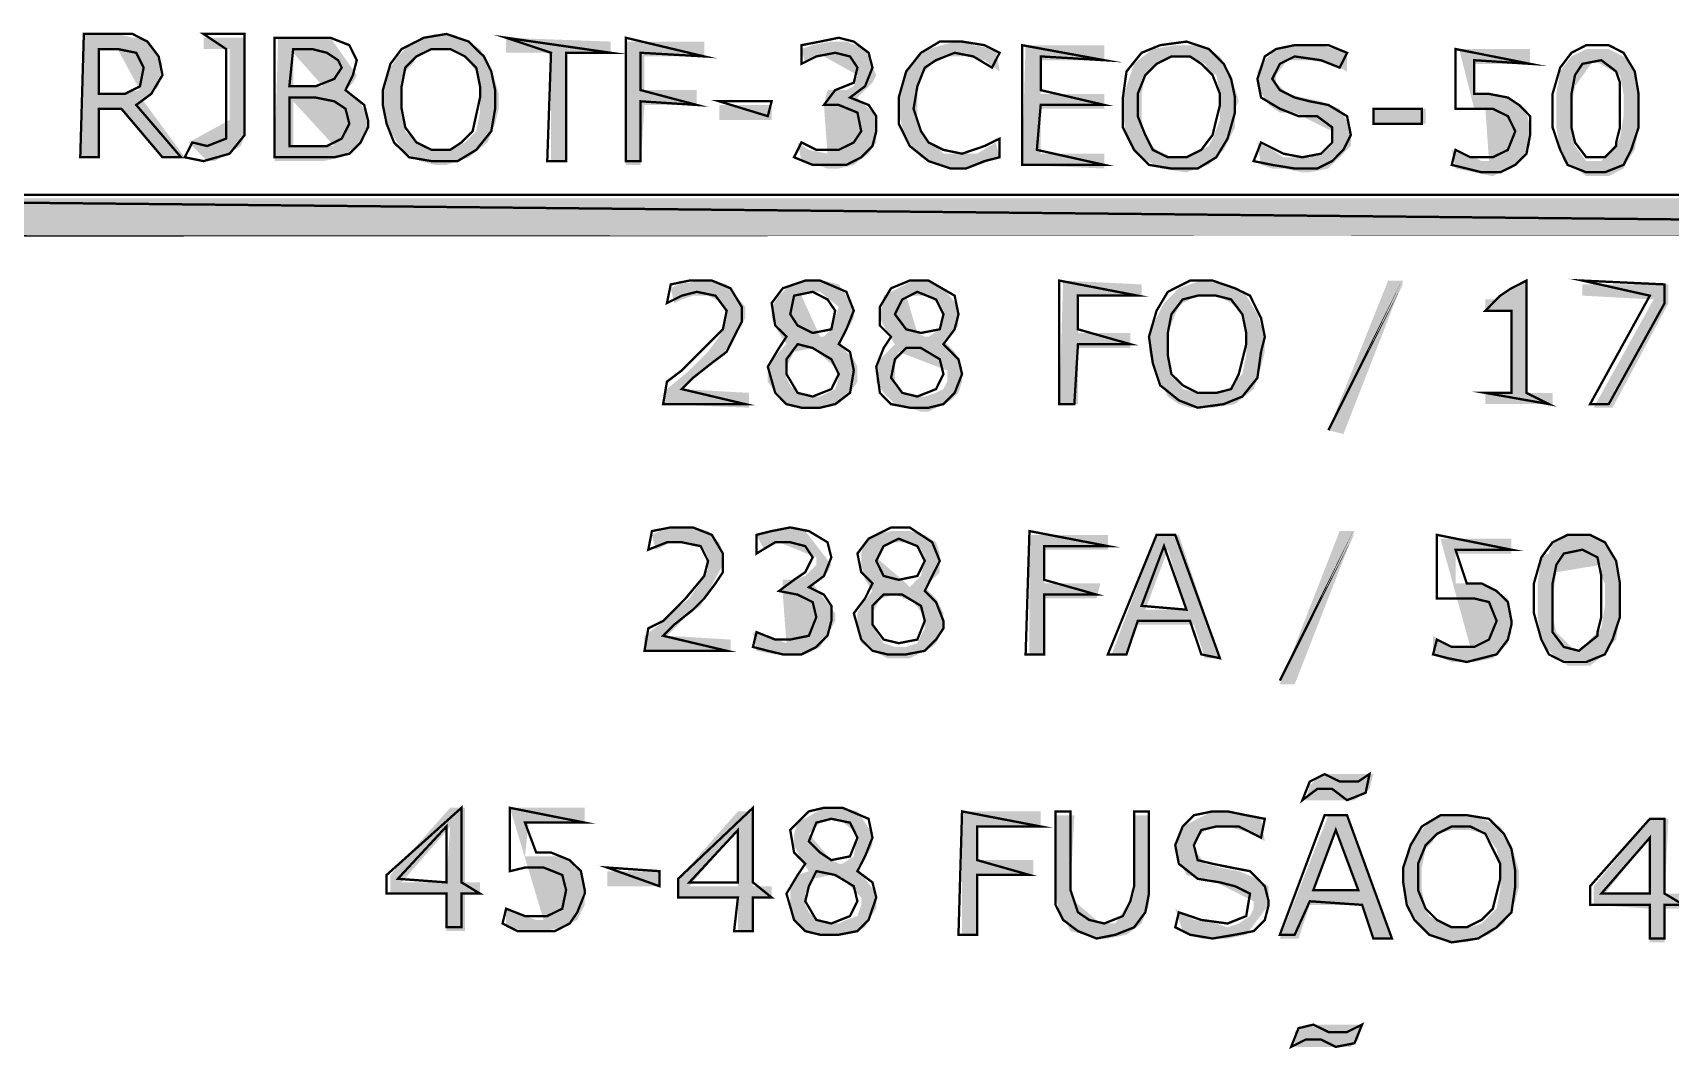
# Model space of a CAD drawing. Header units: millimetres. Extents: x 688550 to 690417, y 7458888 to 7459543.
# Drawn here: x 689943.91 to 689976.37, y 7459314.08 to 7459334.23 of the extents above; entities that cross this region are included whole.
import ezdxf

# ---------------------------------------------------------------- set-up
doc = ezdxf.new("R2010")
doc.units = ezdxf.units.MM
doc.header["$LTSCALE"] = 3
doc.header["$MEASUREMENT"] = 0
doc.layers.add('H', color=7, linetype='Continuous')
doc.layers.add('P', color=7, linetype='Continuous')

msp = doc.modelspace()

# ---------------------------------------------------------------- hatches: boundary and pattern name
at = {"layer": 'H', "linetype": 'Continuous'}
for points in [[(689946.484, 7459331.762), (689945.669, 7459332.724), (689945.224, 7459332.724), (689945.224, 7459333.018), (689945.593, 7459333.018), (689946.038, 7459333.093), (689945.593, 7459333.908), (689945.224, 7459333.908), (689945.224, 7459333.018), (689945.224, 7459332.724), (689945.224, 7459331.762), (689944.854, 7459331.762), (689944.925, 7459334.206), (689945.593, 7459334.206), (689945.891, 7459334.131), (689946.038, 7459334.131), (689946.261, 7459333.984), (689946.484, 7459333.614), (689946.408, 7459333.169), (689946.11, 7459332.871), (689946.925, 7459331.762), (689946.484, 7459331.762)], [(689947.37, 7459331.686), (689947, 7459332.056), (689947.815, 7459332.501), (689947.815, 7459333.908), (689947.298, 7459333.908), (689947.298, 7459334.131), (689948.113, 7459334.131), (689948.113, 7459332.354), (689948.113, 7459332.203), (689948.038, 7459331.985), (689947.521, 7459331.686), (689947.37, 7459331.686)], [(689949.592, 7459331.686), (689948.705, 7459331.686), (689948.777, 7459334.131), (689949.075, 7459333.833), (689949.075, 7459333.169), (689949.667, 7459333.169), (689949.075, 7459333.833), (689948.777, 7459334.131), (689949.592, 7459334.131), (689949.814, 7459334.131), (689950.335, 7459333.392), (689950.259, 7459333.24), (689950.112, 7459333.093), (689950.335, 7459332.946), (689950.558, 7459332.577), (689950.558, 7459332.354), (689950.482, 7459332.203), (689950.335, 7459331.985), (689950.037, 7459331.762), (689949.667, 7459331.686), (689949.743, 7459331.985), (689949.89, 7459331.985), (689949.075, 7459332.871), (689949.075, 7459331.985), (689949.743, 7459331.985), (689949.667, 7459331.686), (689949.592, 7459331.686)], [(689951.889, 7459331.611), (689951.595, 7459331.686), (689951.444, 7459331.762), (689951.225, 7459331.909), (689951.003, 7459332.279), (689950.852, 7459332.724), (689950.852, 7459333.093), (689950.927, 7459333.316), (689951.003, 7459333.539), (689951.15, 7459333.761), (689951.444, 7459334.055), (689951.666, 7459334.131), (689951.889, 7459334.206), (689952.41, 7459334.131), (689952.779, 7459333.908), (689953.002, 7459333.539), (689953.149, 7459333.018), (689953.149, 7459332.724), (689953.078, 7459332.426), (689952.926, 7459332.056), (689952.557, 7459331.762), (689952.112, 7459331.611), (689952.187, 7459331.909), (689952.481, 7459332.056), (689952.557, 7459332.132), (689952.704, 7459332.279), (689952.779, 7459332.648), (689952.779, 7459332.871), (689952.779, 7459333.093), (689952.704, 7459333.463), (689952.481, 7459333.761), (689952.187, 7459333.908), (689951.818, 7459333.908), (689951.519, 7459333.761), (689951.444, 7459333.614), (689951.297, 7459333.463), (689951.225, 7459333.169), (689951.225, 7459332.648), (689951.297, 7459332.279), (689951.444, 7459332.132), (689951.519, 7459332.056), (689951.818, 7459331.909), (689952.187, 7459331.909), (689952.112, 7459331.611), (689951.889, 7459331.611)], [(689954.186, 7459331.686), (689954.186, 7459333.833), (689953.296, 7459333.833), (689953.296, 7459334.131), (689955.371, 7459334.055), (689955.371, 7459333.833), (689954.485, 7459333.833), (689954.485, 7459331.686), (689954.186, 7459331.686)], [(689955.669, 7459331.611), (689955.669, 7459334.055), (689957.223, 7459334.055), (689957.223, 7459333.761), (689956.039, 7459333.761), (689956.039, 7459333.093), (689957.076, 7459333.093), (689957.076, 7459332.799), (689956.039, 7459332.799), (689955.963, 7459331.611), (689955.669, 7459331.611)], [(689959.667, 7459331.539), (689959.445, 7459331.611), (689959.151, 7459331.686), (689959.075, 7459332.056), (689959.298, 7459331.909), (689959.667, 7459331.833), (689959.596, 7459332.799), (689959.667, 7459333.093), (689959.89, 7459333.093), (689960.041, 7459333.093), (689960.188, 7459333.169), (689960.26, 7459333.392), (689959.596, 7459333.761), (689959.373, 7459333.761), (689959.226, 7459333.614), (689959.151, 7459333.908), (689959.373, 7459333.984), (689959.743, 7459334.055), (689959.89, 7459334.055), (689960.041, 7459334.055), (689960.411, 7459333.908), (689960.633, 7459333.392), (689960.558, 7459333.24), (689960.26, 7459332.946), (689960.633, 7459332.577), (689960.633, 7459332.279), (689960.633, 7459332.056), (689960.482, 7459331.833), (689960.188, 7459331.611), (689959.89, 7459331.539), (689959.667, 7459331.539)], [(689962.112, 7459331.539), (689961.893, 7459331.611), (689961.52, 7459331.762), (689961.226, 7459332.132), (689961.15, 7459332.354), (689961.079, 7459332.648), (689961.079, 7459332.946), (689961.15, 7459333.24), (689961.226, 7459333.463), (689961.373, 7459333.686), (689961.671, 7459333.908), (689962.187, 7459334.055), (689962.41, 7459334.055), (689962.557, 7459333.984), (689963.002, 7459333.908), (689963.078, 7459333.463), (689962.78, 7459333.686), (689962.41, 7459333.761), (689962.187, 7459333.761), (689962.04, 7459333.761), (689961.893, 7459333.686), (689961.742, 7459333.614), (689961.595, 7459333.463), (689961.52, 7459333.316), (689961.448, 7459333.169), (689961.448, 7459332.946), (689961.448, 7459332.648), (689961.448, 7459332.426), (689961.595, 7459332.132), (689961.893, 7459331.909), (689961.965, 7459331.833), (689962.187, 7459331.833), (689962.334, 7459331.833), (689962.633, 7459331.833), (689963.002, 7459332.056), (689963.078, 7459331.762), (689962.486, 7459331.539), (689962.112, 7459331.539)], [(689965.153, 7459331.539), (689963.523, 7459331.611), (689963.594, 7459333.984), (689965.153, 7459333.984), (689965.153, 7459333.686), (689963.893, 7459333.686), (689963.893, 7459333.018), (689965.153, 7459333.018), (689965.153, 7459332.724), (689963.893, 7459332.724), (689963.893, 7459331.833), (689965.153, 7459331.833), (689965.153, 7459331.539)], [(689966.782, 7459331.464), (689966.782, 7459331.762), (689967.076, 7459331.909), (689967.227, 7459331.985), (689967.299, 7459332.132), (689967.446, 7459332.501), (689967.446, 7459333.018), (689967.374, 7459333.392), (689967.227, 7459333.463), (689967.152, 7459333.614), (689966.854, 7459333.761), (689966.484, 7459333.761), (689966.19, 7459333.614), (689966.039, 7459333.463), (689965.967, 7459333.392), (689965.892, 7459333.018), (689965.892, 7459332.501), (689965.967, 7459332.132), (689966.039, 7459332.056), (689966.19, 7459331.909), (689966.484, 7459331.762), (689966.782, 7459331.762), (689966.782, 7459331.464), (689966.261, 7459331.539), (689965.892, 7459331.762), (689965.594, 7459332.132), (689965.522, 7459332.648), (689965.522, 7459332.871), (689965.594, 7459333.169), (689965.745, 7459333.614), (689966.114, 7459333.908), (689966.56, 7459333.984), (689966.782, 7459333.984), (689967.005, 7459333.984), (689967.227, 7459333.908), (689967.446, 7459333.761), (689967.668, 7459333.392), (689967.82, 7459332.871), (689967.744, 7459332.724), (689967.744, 7459332.354), (689967.521, 7459331.909), (689967.227, 7459331.611), (689967.005, 7459331.539), (689966.782, 7459331.464)], [(689969.08, 7459331.464), (689968.706, 7459331.539), (689968.483, 7459331.539), (689968.261, 7459331.611), (689968.189, 7459332.056), (689968.483, 7459331.909), (689968.706, 7459331.762), (689968.928, 7459331.762), (689969.227, 7459331.762), (689969.449, 7459331.833), (689969.672, 7459332.056), (689969.672, 7459332.279), (689968.928, 7459332.648), (689968.634, 7459332.648), (689968.412, 7459332.799), (689968.189, 7459333.169), (689968.189, 7459333.463), (689968.336, 7459333.686), (689968.483, 7459333.833), (689968.559, 7459333.908), (689968.928, 7459333.984), (689969.227, 7459333.984), (689969.449, 7459333.984), (689969.966, 7459333.833), (689969.966, 7459333.463), (689969.672, 7459333.614), (689969.227, 7459333.686), (689969.004, 7459333.686), (689968.781, 7459333.686), (689968.559, 7459333.392), (689968.559, 7459333.24), (689968.781, 7459333.018), (689969.08, 7459332.946), (689969.449, 7459332.871), (689969.819, 7459332.724), (689970.041, 7459332.354), (689970.041, 7459331.985), (689969.819, 7459331.762), (689969.596, 7459331.539), (689969.227, 7459331.464), (689969.08, 7459331.464)], [(689972.855, 7459331.388), (689972.486, 7459331.464), (689972.116, 7459331.539), (689972.041, 7459331.909), (689972.263, 7459331.833), (689972.486, 7459331.762), (689972.633, 7459331.686), (689972.78, 7459331.686), (689972.708, 7459332.724), (689972.486, 7459332.724), (689972.188, 7459333.908), (689973.595, 7459333.908), (689973.595, 7459333.614), (689972.486, 7459333.614), (689972.486, 7459333.018), (689972.855, 7459333.018), (689973.002, 7459332.946), (689973.154, 7459332.946), (689973.523, 7459332.648), (689973.595, 7459332.354), (689973.595, 7459332.132), (689973.595, 7459331.985), (689973.301, 7459331.611), (689973.225, 7459331.539), (689973.002, 7459331.464), (689972.855, 7459331.388)], [(689974.708, 7459331.388), (689974.414, 7459331.611), (689974.262, 7459331.686), (689974.191, 7459331.909), (689974.115, 7459332.354), (689974.115, 7459332.724), (689974.115, 7459333.018), (689974.191, 7459333.463), (689974.414, 7459333.761), (689974.708, 7459333.908), (689974.93, 7459333.908), (689974.855, 7459333.686), (689974.485, 7459333.169), (689974.414, 7459332.799), (689974.414, 7459332.354), (689974.485, 7459331.985), (689974.708, 7459331.686), (689974.855, 7459331.686), (689975.006, 7459331.686), (689975.375, 7459332.132), (689975.447, 7459332.577), (689975.447, 7459333.018), (689975.375, 7459333.392), (689974.855, 7459333.686), (689974.93, 7459333.908), (689975.153, 7459333.908), (689975.447, 7459333.761), (689975.598, 7459333.614), (689975.669, 7459333.463), (689975.745, 7459333.018), (689975.745, 7459332.648), (689975.745, 7459332.354), (689975.669, 7459331.909), (689975.522, 7459331.686), (689975.447, 7459331.539), (689975.153, 7459331.388), (689974.708, 7459331.388)], [(689957.521, 7459332.501), (689957.521, 7459332.799), (689958.559, 7459332.799), (689958.559, 7459332.501), (689957.521, 7459332.501)], [(689971.524, 7459332.426), (689970.487, 7459332.426), (689970.487, 7459332.724), (689971.524, 7459332.724), (689971.524, 7459332.426)], [(690008.933, 7459330.204), (689928.037, 7459330.947), (690008.933, 7459330.947), (690008.933, 7459330.204)], [(689928.037, 7459330.204), (689928.037, 7459330.947), (690008.933, 7459330.204), (689928.037, 7459330.204)], [(689958.113, 7459326.798), (689956.408, 7459326.869), (689956.484, 7459327.167), (689956.929, 7459327.537), (689957.076, 7459327.684), (689957.299, 7459327.906), (689957.521, 7459328.205), (689957.593, 7459328.352), (689957.668, 7459328.574), (689957.668, 7459328.721), (689957.593, 7459328.872), (689957.299, 7459329.019), (689957.152, 7459329.019), (689957, 7459329.019), (689956.778, 7459328.944), (689956.631, 7459328.872), (689956.559, 7459329.166), (689956.706, 7459329.242), (689957.152, 7459329.318), (689957.446, 7459329.318), (689957.668, 7459329.242), (689958.038, 7459328.797), (689958.038, 7459328.574), (689957.593, 7459327.835), (689957.223, 7459327.537), (689956.778, 7459327.167), (689958.113, 7459327.092), (689958.113, 7459326.798)], [(689959.151, 7459326.798), (689958.853, 7459326.869), (689958.63, 7459327.092), (689958.483, 7459327.314), (689958.483, 7459327.537), (689958.559, 7459327.759), (689958.853, 7459328.058), (689959.004, 7459327.906), (689958.853, 7459327.612), (689958.853, 7459327.39), (689958.928, 7459327.243), (689959.075, 7459327.092), (689959.298, 7459327.02), (689959.52, 7459327.02), (689959.667, 7459327.092), (689959.819, 7459327.167), (689959.89, 7459327.39), (689959.89, 7459327.537), (689959.373, 7459327.982), (689959.004, 7459327.906), (689958.853, 7459328.058), (689958.706, 7459328.28), (689958.559, 7459328.574), (689958.559, 7459328.797), (689958.706, 7459329.019), (689958.928, 7459329.242), (689959.226, 7459329.318), (689959.596, 7459329.318), (689959.89, 7459329.242), (689960.188, 7459328.797), (689960.188, 7459328.574), (689960.113, 7459328.427), (689959.89, 7459328.129), (689959.743, 7459328.352), (689959.89, 7459328.797), (689959.52, 7459329.095), (689959.298, 7459329.095), (689959.151, 7459329.019), (689959.52, 7459328.205), (689959.596, 7459328.205), (689959.743, 7459328.352), (689959.89, 7459328.129), (689960.041, 7459327.906), (689960.188, 7459327.759), (689960.26, 7459327.612), (689960.26, 7459327.314), (689960.113, 7459327.092), (689959.966, 7459326.945), (689959.89, 7459326.869), (689959.596, 7459326.798), (689959.151, 7459326.798)], [(689961.52, 7459326.722), (689961.297, 7459326.798), (689961.003, 7459326.869), (689960.78, 7459327.092), (689960.633, 7459327.314), (689960.633, 7459327.612), (689960.705, 7459327.759), (689961.003, 7459328.058), (689961.079, 7459327.906), (689961.003, 7459327.612), (689961.003, 7459327.39), (689961.003, 7459327.243), (689961.15, 7459327.092), (689961.373, 7459327.02), (689961.595, 7459327.02), (689961.818, 7459327.092), (689961.965, 7459327.167), (689962.04, 7459327.314), (689962.04, 7459327.537), (689961.079, 7459327.906), (689961.003, 7459328.058), (689960.856, 7459328.28), (689960.705, 7459328.574), (689960.78, 7459329.019), (689960.927, 7459329.095), (689961.373, 7459329.318), (689961.52, 7459329.318), (689961.671, 7459329.318), (689961.965, 7459329.166), (689962.263, 7459328.797), (689962.263, 7459328.574), (689962.263, 7459328.427), (689961.965, 7459328.129), (689961.893, 7459328.352), (689961.965, 7459328.721), (689961.893, 7459328.872), (689961.595, 7459329.019), (689961.373, 7459329.019), (689961.226, 7459329.019), (689961.448, 7459328.28), (689961.595, 7459328.205), (689961.671, 7459328.205), (689961.893, 7459328.352), (689961.965, 7459328.129), (689962.187, 7459327.906), (689962.263, 7459327.759), (689962.334, 7459327.612), (689962.334, 7459327.314), (689962.263, 7459327.092), (689962.112, 7459326.945), (689961.965, 7459326.869), (689961.671, 7459326.722), (689961.52, 7459326.722)], [(689964.632, 7459326.869), (689964.262, 7459326.869), (689964.338, 7459329.318), (689965.892, 7459329.242), (689965.892, 7459329.019), (689964.632, 7459329.019), (689964.632, 7459328.28), (689965.669, 7459328.28), (689965.669, 7459327.982), (689964.632, 7459327.982), (689964.632, 7459326.869)], [(689967.076, 7459326.798), (689966.854, 7459326.798), (689966.631, 7459326.869), (689966.413, 7459327.02), (689966.337, 7459327.167), (689966.19, 7459327.39), (689966.039, 7459327.906), (689966.039, 7459328.205), (689966.114, 7459328.427), (689966.337, 7459328.872), (689966.631, 7459329.166), (689966.854, 7459329.242), (689967.076, 7459329.318), (689967.597, 7459329.242), (689967.374, 7459329.019), (689967.005, 7459329.019), (689966.707, 7459328.872), (689966.631, 7459328.797), (689966.56, 7459328.65), (689966.413, 7459328.28), (689966.413, 7459328.058), (689966.413, 7459327.835), (689966.484, 7459327.465), (689966.631, 7459327.314), (689966.707, 7459327.167), (689967.005, 7459327.092), (689967.374, 7459327.092), (689967.668, 7459327.167), (689967.744, 7459327.314), (689967.891, 7459327.465), (689967.967, 7459327.835), (689967.967, 7459328.28), (689967.891, 7459328.65), (689967.668, 7459328.872), (689967.374, 7459329.019), (689967.597, 7459329.242), (689967.82, 7459329.166), (689967.967, 7459329.019), (689968.189, 7459328.65), (689968.336, 7459328.205), (689968.336, 7459328.058), (689968.336, 7459327.906), (689968.261, 7459327.612), (689968.189, 7459327.39), (689968.114, 7459327.167), (689967.744, 7459326.869), (689967.299, 7459326.798), (689967.076, 7459326.798)], [(689969.894, 7459326.277), (689969.596, 7459326.352), (689970.781, 7459329.318), (689971.079, 7459329.318), (689969.894, 7459326.277)], [(689974.04, 7459326.869), (689972.708, 7459326.869), (689972.708, 7459327.092), (689973.225, 7459327.092), (689973.225, 7459328.721), (689972.708, 7459328.721), (689972.708, 7459328.944), (689972.931, 7459328.944), (689973.523, 7459329.318), (689973.523, 7459327.092), (689974.04, 7459327.092), (689974.04, 7459326.869)], [(689974.855, 7459326.798), (689976.043, 7459328.944), (689974.632, 7459329.019), (689974.632, 7459329.242), (689976.337, 7459329.242), (689976.337, 7459328.872), (689975.228, 7459326.798), (689974.855, 7459326.798)], [(689957.744, 7459321.98), (689956.039, 7459321.98), (689956.039, 7459322.278), (689956.337, 7459322.501), (689956.631, 7459322.795), (689956.929, 7459323.018), (689957.076, 7459323.24), (689957.223, 7459323.463), (689957.299, 7459323.61), (689957.299, 7459323.832), (689957.223, 7459323.984), (689956.929, 7459324.131), (689956.559, 7459324.131), (689956.408, 7459324.055), (689956.261, 7459323.984), (689956.186, 7459324.278), (689956.337, 7459324.353), (689956.706, 7459324.425), (689957, 7459324.425), (689957.299, 7459324.353), (689957.521, 7459324.131), (689957.593, 7459323.908), (689957.593, 7459323.685), (689957.152, 7459322.871), (689956.853, 7459322.648), (689956.484, 7459322.278), (689957.744, 7459322.203), (689957.744, 7459321.98)], [(689959.004, 7459321.909), (689958.63, 7459321.909), (689958.26, 7459321.98), (689958.189, 7459322.35), (689958.483, 7459322.278), (689958.853, 7459322.131), (689958.781, 7459323.093), (689958.781, 7459323.387), (689959.004, 7459323.387), (689959.226, 7459323.463), (689959.445, 7459323.685), (689959.445, 7459323.832), (689958.706, 7459324.131), (689958.412, 7459323.984), (689958.26, 7459324.278), (689958.483, 7459324.353), (689958.853, 7459324.425), (689959.075, 7459324.425), (689959.226, 7459324.353), (689959.743, 7459323.685), (689959.667, 7459323.538), (689959.52, 7459323.387), (689959.373, 7459323.316), (689959.819, 7459322.724), (689959.819, 7459322.572), (689959.743, 7459322.425), (689959.52, 7459322.056), (689959.373, 7459321.98), (689959.226, 7459321.909), (689959.004, 7459321.909)], [(689960.856, 7459321.833), (689960.558, 7459321.98), (689960.335, 7459322.131), (689960.26, 7459322.425), (689960.26, 7459322.724), (689960.335, 7459322.871), (689960.558, 7459323.165), (689960.705, 7459323.018), (689960.558, 7459322.724), (689960.558, 7459322.501), (689960.633, 7459322.35), (689960.78, 7459322.131), (689961.003, 7459322.056), (689961.226, 7459322.056), (689961.448, 7459322.131), (689961.595, 7459322.425), (689961.595, 7459322.648), (689961.373, 7459322.946), (689961.003, 7459323.093), (689960.705, 7459323.018), (689960.558, 7459323.165), (689960.411, 7459323.387), (689960.335, 7459323.685), (689960.335, 7459323.908), (689960.411, 7459324.131), (689960.633, 7459324.278), (689960.927, 7459324.353), (689961.297, 7459324.353), (689961.595, 7459324.278), (689961.818, 7459324.131), (689961.893, 7459323.908), (689961.893, 7459323.685), (689961.893, 7459323.538), (689961.595, 7459323.24), (689961.52, 7459323.463), (689961.595, 7459323.832), (689961.52, 7459323.984), (689961.226, 7459324.131), (689961.003, 7459324.131), (689960.856, 7459324.131), (689960.633, 7459323.832), (689961.226, 7459323.316), (689961.297, 7459323.24), (689961.52, 7459323.463), (689961.595, 7459323.24), (689961.818, 7459323.018), (689961.893, 7459322.871), (689961.965, 7459322.724), (689961.965, 7459322.425), (689961.818, 7459322.131), (689961.742, 7459322.056), (689961.297, 7459321.833), (689960.856, 7459321.833)], [(689963.67, 7459321.909), (689963.67, 7459324.278), (689965.224, 7459324.278), (689965.224, 7459323.984), (689963.964, 7459323.984), (689963.964, 7459323.316), (689965.077, 7459323.316), (689965.001, 7459323.018), (689963.964, 7459323.018), (689963.964, 7459321.909), (689963.67, 7459321.909)], [(689967.446, 7459321.833), (689967.152, 7459321.833), (689966.929, 7459322.501), (689966.782, 7459322.795), (689966.413, 7459323.984), (689965.967, 7459322.795), (689966.782, 7459322.795), (689966.929, 7459322.501), (689965.816, 7459322.501), (689965.594, 7459321.909), (689965.3, 7459321.909), (689966.19, 7459324.278), (689966.631, 7459324.278), (689967.446, 7459321.833)], [(689968.634, 7459321.317), (689969.819, 7459324.353), (689970.113, 7459324.353), (689968.928, 7459321.317), (689968.634, 7459321.317)], [(689974.338, 7459321.686), (689974.04, 7459321.909), (689973.893, 7459322.056), (689973.817, 7459322.203), (689974.115, 7459322.35), (689974.485, 7459321.98), (689974.561, 7459321.98), (689975.006, 7459322.425), (689975.077, 7459322.871), (689975.077, 7459323.316), (689975.006, 7459323.463), (689975.006, 7459323.685), (689974.115, 7459323.538), (689974.04, 7459323.018), (689974.04, 7459322.648), (689974.115, 7459322.35), (689973.817, 7459322.203), (689973.746, 7459322.648), (689973.746, 7459323.018), (689973.746, 7459323.316), (689973.817, 7459323.832), (689973.968, 7459323.908), (689974.04, 7459324.131), (689974.338, 7459324.278), (689974.783, 7459324.278), (689975.077, 7459324.131), (689975.228, 7459323.908), (689975.3, 7459323.761), (689975.375, 7459323.316), (689975.375, 7459322.648), (689975.3, 7459322.203), (689975.153, 7459322.056), (689975.077, 7459321.909), (689974.783, 7459321.686), (689974.338, 7459321.686)], [(689972.263, 7459321.758), (689972.041, 7459321.758), (689971.671, 7459321.909), (689971.671, 7459322.278), (689971.894, 7459322.131), (689972.116, 7459322.056), (689972.263, 7459322.056), (689972.41, 7459322.056), (689971.818, 7459324.202), (689973.225, 7459324.202), (689973.225, 7459323.908), (689972.116, 7459323.908), (689972.116, 7459323.316), (689972.486, 7459323.316), (689972.633, 7459323.316), (689973.154, 7459323.018), (689973.225, 7459322.648), (689973.225, 7459322.501), (689973.225, 7459322.35), (689973.154, 7459322.131), (689973.078, 7459322.056), (689972.931, 7459321.909), (689972.855, 7459321.833), (689972.486, 7459321.758), (689972.263, 7459321.758)], [(689969.151, 7459319.019), (689969.227, 7459319.313), (689969.449, 7459319.536), (689970.487, 7459319.536), (689970.411, 7459319.242), (689970.113, 7459319.019), (689969.298, 7459319.019), (689969.151, 7459319.019)], [(689952.112, 7459316.424), (689952.112, 7459317.167), (689952.112, 7459317.39), (689952.187, 7459318.498), (689951.225, 7459317.39), (689952.112, 7459317.39), (689952.112, 7459317.167), (689951.003, 7459317.167), (689951.003, 7459317.537), (689952.187, 7459318.868), (689952.481, 7459318.868), (689952.481, 7459317.39), (689952.779, 7459317.39), (689952.779, 7459317.167), (689952.481, 7459317.167), (689952.481, 7459316.424), (689952.112, 7459316.424)], [(689953.817, 7459316.424), (689953.67, 7459316.424), (689953.296, 7459316.499), (689953.296, 7459316.869), (689953.519, 7459316.797), (689953.67, 7459316.722), (689953.892, 7459316.646), (689954.039, 7459316.646), (689953.372, 7459318.868), (689954.854, 7459318.868), (689954.854, 7459318.574), (689953.741, 7459318.574), (689953.67, 7459317.906), (689954.039, 7459317.906), (689954.262, 7459317.906), (689954.409, 7459317.906), (689954.632, 7459317.759), (689954.779, 7459317.612), (689954.854, 7459317.314), (689954.854, 7459317.091), (689954.854, 7459316.944), (689954.779, 7459316.797), (689954.707, 7459316.646), (689954.409, 7459316.499), (689954.039, 7459316.424), (689953.817, 7459316.424)], [(689957.891, 7459316.424), (689957.891, 7459317.091), (689956.706, 7459317.091), (689956.706, 7459317.461), (689956.929, 7459317.314), (689957.891, 7459317.314), (689957.891, 7459318.427), (689956.929, 7459317.314), (689956.706, 7459317.461), (689957.891, 7459318.797), (689958.189, 7459318.797), (689958.189, 7459317.314), (689958.559, 7459317.314), (689958.559, 7459317.091), (689958.189, 7459317.091), (689958.189, 7459316.424), (689957.891, 7459316.424)], [(689959.596, 7459316.352), (689959.226, 7459316.424), (689959.004, 7459316.646), (689958.928, 7459316.869), (689958.928, 7459317.167), (689958.928, 7459317.314), (689959.075, 7459317.537), (689959.298, 7459317.612), (689959.373, 7459317.461), (689959.226, 7459317.167), (689959.226, 7459316.944), (689959.298, 7459316.797), (689959.445, 7459316.646), (689959.667, 7459316.575), (689959.89, 7459316.575), (689960.041, 7459316.646), (689960.26, 7459316.722), (689960.335, 7459316.944), (689960.335, 7459317.091), (689960.041, 7459317.39), (689959.743, 7459317.537), (689959.373, 7459317.461), (689959.298, 7459317.612), (689959.151, 7459317.831), (689959.004, 7459318.129), (689959.004, 7459318.351), (689959.075, 7459318.574), (689959.596, 7459318.868), (689959.966, 7459318.868), (689960.26, 7459318.797), (689960.558, 7459318.351), (689960.558, 7459318.129), (689960.482, 7459317.982), (689960.26, 7459317.684), (689960.188, 7459317.906), (689960.26, 7459318.351), (689959.89, 7459318.65), (689959.667, 7459318.65), (689959.52, 7459318.574), (689959.298, 7459318.351), (689959.743, 7459317.831), (689959.89, 7459317.759), (689959.966, 7459317.759), (689960.188, 7459317.906), (689960.26, 7459317.684), (689960.411, 7459317.461), (689960.633, 7459317.167), (689960.633, 7459316.869), (689960.482, 7459316.646), (689960.411, 7459316.499), (689960.26, 7459316.424), (689959.966, 7459316.352), (689959.596, 7459316.352)], [(689962.334, 7459316.352), (689962.334, 7459318.797), (689963.893, 7459318.797), (689963.893, 7459318.498), (689962.633, 7459318.498), (689962.633, 7459317.831), (689963.746, 7459317.831), (689963.746, 7459317.537), (689962.633, 7459317.537), (689962.633, 7459316.352), (689962.334, 7459316.352)], [(689967.299, 7459316.277), (689967.076, 7459316.277), (689966.707, 7459316.424), (689966.56, 7459316.869), (689966.929, 7459316.646), (689967.374, 7459316.575), (689967.597, 7459316.499), (689967.82, 7459316.575), (689968.042, 7459316.722), (689968.114, 7459316.869), (689968.114, 7459317.016), (689967.227, 7459317.461), (689967.076, 7459317.461), (689966.782, 7459317.537), (689966.56, 7459317.982), (689966.631, 7459318.276), (689966.707, 7459318.498), (689966.854, 7459318.574), (689967.005, 7459318.65), (689967.299, 7459318.797), (689967.668, 7459318.797), (689967.891, 7459318.721), (689968.261, 7459318.65), (689968.336, 7459318.204), (689968.114, 7459318.351), (689967.597, 7459318.498), (689967.374, 7459318.498), (689967.152, 7459318.427), (689966.929, 7459318.204), (689966.929, 7459318.053), (689967.152, 7459317.759), (689967.446, 7459317.684), (689967.82, 7459317.612), (689968.189, 7459317.461), (689968.412, 7459317.314), (689968.412, 7459317.167), (689968.412, 7459316.944), (689967.967, 7459316.352), (689967.597, 7459316.277), (689967.299, 7459316.277)], [(689965.001, 7459316.277), (689964.779, 7459316.352), (689964.485, 7459316.424), (689964.409, 7459316.575), (689964.262, 7459316.797), (689964.187, 7459317.167), (689964.187, 7459317.314), (689964.187, 7459318.721), (689964.56, 7459318.721), (689964.485, 7459317.314), (689964.56, 7459317.016), (689965.077, 7459316.575), (689965.224, 7459316.575), (689965.375, 7459316.575), (689965.745, 7459317.167), (689965.745, 7459318.721), (689966.039, 7459318.721), (689966.039, 7459317.314), (689966.039, 7459316.944), (689965.892, 7459316.575), (689965.594, 7459316.352), (689965.224, 7459316.277), (689965.001, 7459316.277)], [(689970.487, 7459316.277), (689970.264, 7459316.944), (689970.188, 7459317.238), (689969.743, 7459318.427), (689969.298, 7459317.238), (689970.188, 7459317.238), (689970.264, 7459316.944), (689969.227, 7459316.944), (689969.004, 7459316.277), (689968.634, 7459316.277), (689969.596, 7459318.721), (689969.966, 7459318.721), (689970.856, 7459316.277), (689970.487, 7459316.277)], [(689972.116, 7459316.201), (689972.041, 7459316.499), (689972.41, 7459316.499), (689972.633, 7459316.575), (689972.78, 7459316.722), (689972.931, 7459316.869), (689973.002, 7459317.238), (689973.002, 7459317.461), (689973.002, 7459317.684), (689972.931, 7459318.053), (689972.708, 7459318.351), (689972.41, 7459318.427), (689972.041, 7459318.427), (689971.747, 7459318.351), (689971.671, 7459318.204), (689971.524, 7459318.053), (689971.448, 7459317.684), (689971.448, 7459317.238), (689971.524, 7459316.869), (689971.595, 7459316.722), (689971.747, 7459316.646), (689972.041, 7459316.499), (689972.116, 7459316.201), (689971.818, 7459316.277), (689971.595, 7459316.352), (689971.448, 7459316.499), (689971.226, 7459316.797), (689971.079, 7459317.314), (689971.079, 7459317.612), (689971.15, 7459317.906), (689971.226, 7459318.129), (689971.373, 7459318.351), (689971.671, 7459318.65), (689971.894, 7459318.721), (689972.116, 7459318.721), (689972.633, 7459318.65), (689973.002, 7459318.498), (689973.225, 7459318.129), (689973.376, 7459317.612), (689973.376, 7459317.314), (689973.301, 7459317.016), (689973.078, 7459316.575), (689972.78, 7459316.352), (689972.339, 7459316.201), (689972.116, 7459316.201)], [(689975.968, 7459316.201), (689975.968, 7459316.869), (689974.855, 7459316.944), (689974.855, 7459317.314), (689975.077, 7459317.167), (689975.968, 7459317.167), (689975.968, 7459318.276), (689975.077, 7459317.167), (689974.855, 7459317.314), (689975.968, 7459318.65), (689976.337, 7459318.65), (689976.262, 7459317.167), (689976.635, 7459317.167), (689976.635, 7459316.869), (689976.262, 7459316.869), (689976.262, 7459316.201), (689975.968, 7459316.201)], [(689956.337, 7459317.314), (689955.299, 7459317.314), (689955.299, 7459317.612), (689956.337, 7459317.612), (689956.337, 7459317.314)], [(689968.928, 7459314.13), (689968.928, 7459314.424), (689969.08, 7459314.5), (689969.227, 7459314.571), (689970.264, 7459314.571), (689970.188, 7459314.277), (689970.041, 7459314.13), (689969.151, 7459314.13), (689968.928, 7459314.13)]]:
    msp.add_hatch(color=256, dxfattribs=at).paths.add_polyline_path(points)

# ---------------------------------------------------------------- linework, layer by layer
at = {"layer": 'P', "const_width": 0.0462}
for points in [[(689946.853, 7459331.762), (689945.963, 7459332.799), (689946.261, 7459333.018), (689946.484, 7459333.392), (689946.408, 7459333.761), (689946.185, 7459334.055), (689945.891, 7459334.206), (689944.925, 7459334.206), (689944.854, 7459331.762), (689945.224, 7459331.762), (689945.224, 7459332.724), (689945.669, 7459332.724), (689946.484, 7459331.762), (689946.853, 7459331.762), (689946.853, 7459331.762)], [(689948.113, 7459332.354), (689948.113, 7459334.206), (689947.298, 7459334.206), (689947.744, 7459333.908), (689947.744, 7459332.501), (689947.744, 7459332.132), (689947.37, 7459331.985), (689947.076, 7459332.056), (689946.925, 7459331.762), (689947.298, 7459331.686), (689947.815, 7459331.833), (689948.113, 7459332.203), (689948.113, 7459332.354), (689948.113, 7459332.354)], [(689950.558, 7459332.501), (689950.482, 7459332.799), (689950.112, 7459333.093), (689950.259, 7459333.392), (689950.335, 7459333.686), (689950.188, 7459333.984), (689949.814, 7459334.131), (689949.445, 7459334.131), (689948.705, 7459334.131), (689948.705, 7459331.762), (689949.592, 7459331.762), (689949.89, 7459331.762), (689950.188, 7459331.833), (689950.411, 7459332.056), (689950.558, 7459332.354), (689950.558, 7459332.501), (689950.558, 7459332.501)], [(689952.779, 7459333.833), (689952.557, 7459334.055), (689952.112, 7459334.206), (689951.666, 7459334.131), (689951.225, 7459333.908), (689951.003, 7459333.614), (689950.852, 7459333.093), (689950.852, 7459332.799), (689950.927, 7459332.426), (689951.074, 7459332.056), (689951.372, 7459331.762), (689951.818, 7459331.686), (689952.334, 7459331.686), (689952.704, 7459331.909), (689953.002, 7459332.279), (689953.078, 7459332.724), (689953.078, 7459333.093), (689953.002, 7459333.463), (689952.855, 7459333.761), (689952.779, 7459333.833), (689952.779, 7459333.833)], [(689955.371, 7459333.833), (689953.296, 7459334.131), (689954.186, 7459333.833), (689954.111, 7459331.686), (689954.485, 7459331.686), (689954.485, 7459333.833), (689955.371, 7459333.833), (689955.371, 7459333.833)], [(689957.223, 7459333.761), (689955.669, 7459334.131), (689955.669, 7459331.686), (689955.963, 7459331.686), (689955.963, 7459332.871), (689957.076, 7459332.799), (689955.963, 7459333.093), (689955.963, 7459333.833), (689957.223, 7459333.761), (689957.223, 7459333.761)], [(689960.482, 7459332.799), (689960.113, 7459332.946), (689960.411, 7459333.169), (689960.558, 7459333.539), (689960.482, 7459333.833), (689960.188, 7459334.055), (689959.89, 7459334.131), (689959.52, 7459334.055), (689959.151, 7459333.984), (689959.151, 7459333.614), (689959.445, 7459333.761), (689959.819, 7459333.833), (689960.113, 7459333.761), (689960.26, 7459333.539), (689960.188, 7459333.24), (689959.819, 7459333.093), (689959.596, 7459332.799), (689959.89, 7459332.799), (689960.26, 7459332.648), (689960.335, 7459332.279), (689960.188, 7459332.056), (689959.89, 7459331.909), (689959.445, 7459331.909), (689959.151, 7459332.056), (689959.004, 7459331.762), (689959.373, 7459331.611), (689959.667, 7459331.611), (689960.041, 7459331.611), (689960.335, 7459331.762), (689960.558, 7459331.985), (689960.633, 7459332.279), (689960.633, 7459332.577), (689960.482, 7459332.799), (689960.482, 7459332.799)], [(689963.078, 7459331.762), (689963.078, 7459332.132), (689962.78, 7459331.985), (689962.334, 7459331.833), (689961.965, 7459331.909), (689961.671, 7459332.056), (689961.52, 7459332.279), (689961.373, 7459332.724), (689961.448, 7459333.169), (689961.595, 7459333.539), (689961.818, 7459333.686), (689962.187, 7459333.833), (689962.557, 7459333.761), (689962.927, 7459333.539), (689963.078, 7459333.833), (689962.78, 7459333.984), (689962.334, 7459334.055), (689961.893, 7459334.055), (689961.52, 7459333.833), (689961.226, 7459333.463), (689961.079, 7459332.946), (689961.079, 7459332.426), (689961.297, 7459331.985), (689961.671, 7459331.686), (689962.112, 7459331.539), (689962.41, 7459331.539), (689962.78, 7459331.686), (689963.078, 7459331.762), (689963.078, 7459331.762)], [(689965.153, 7459331.611), (689963.817, 7459331.909), (689963.893, 7459332.799), (689965.153, 7459332.799), (689963.893, 7459333.093), (689963.893, 7459333.761), (689965.153, 7459333.686), (689963.523, 7459333.984), (689963.523, 7459331.611), (689965.153, 7459331.611), (689965.153, 7459331.611)], [(689967.446, 7459333.686), (689967.227, 7459333.908), (689966.782, 7459334.055), (689966.261, 7459333.984), (689965.892, 7459333.833), (689965.594, 7459333.463), (689965.522, 7459332.946), (689965.522, 7459332.354), (689965.745, 7459331.909), (689966.039, 7459331.611), (689966.484, 7459331.539), (689967.005, 7459331.539), (689967.374, 7459331.762), (689967.597, 7459332.132), (689967.744, 7459332.648), (689967.744, 7459332.946), (689967.668, 7459333.316), (689967.521, 7459333.614), (689967.446, 7459333.686), (689967.446, 7459333.686)], [(689970.041, 7459332.203), (689969.966, 7459332.577), (689969.596, 7459332.799), (689969.227, 7459332.871), (689968.928, 7459332.946), (689968.634, 7459333.093), (689968.483, 7459333.316), (689968.634, 7459333.614), (689968.928, 7459333.761), (689969.449, 7459333.686), (689969.819, 7459333.539), (689969.966, 7459333.833), (689969.596, 7459333.984), (689969.227, 7459333.984), (689968.928, 7459333.984), (689968.559, 7459333.908), (689968.336, 7459333.761), (689968.189, 7459333.316), (689968.261, 7459332.946), (689968.634, 7459332.724), (689969.004, 7459332.577), (689969.374, 7459332.577), (689969.672, 7459332.354), (689969.672, 7459332.056), (689969.449, 7459331.833), (689969.08, 7459331.762), (689968.706, 7459331.833), (689968.261, 7459332.056), (689968.114, 7459331.686), (689968.483, 7459331.611), (689968.928, 7459331.539), (689969.374, 7459331.539), (689969.672, 7459331.686), (689969.894, 7459331.909), (689970.041, 7459332.203), (689970.041, 7459332.203)], [(689975.745, 7459332.724), (689975.745, 7459333.018), (689975.669, 7459333.463), (689975.447, 7459333.833), (689975.153, 7459333.984), (689974.708, 7459333.984), (689974.414, 7459333.833), (689974.191, 7459333.539), (689974.04, 7459333.018), (689974.04, 7459332.724), (689974.04, 7459332.354), (689974.191, 7459331.909), (689974.338, 7459331.611), (689974.708, 7459331.464), (689975.077, 7459331.464), (689975.447, 7459331.611), (689975.598, 7459331.909), (689975.745, 7459332.354), (689975.745, 7459332.724), (689975.745, 7459332.724)], [(689946.11, 7459333.539), (689946.038, 7459333.169), (689945.74, 7459333.018), (689945.224, 7459333.018), (689945.224, 7459333.908), (689945.593, 7459333.908), (689945.963, 7459333.833), (689946.11, 7459333.539), (689946.11, 7459333.539), (689946.11, 7459333.539)], [(689950.037, 7459333.539), (689949.89, 7459333.316), (689949.52, 7459333.169), (689948.999, 7459333.169), (689949.075, 7459333.908), (689949.445, 7459333.908), (689949.743, 7459333.833), (689949.965, 7459333.686), (689950.037, 7459333.539), (689950.037, 7459333.539)], [(689952.779, 7459332.946), (689952.632, 7459332.279), (689952.41, 7459332.056), (689952.187, 7459331.909), (689951.818, 7459331.909), (689951.519, 7459332.056), (689951.297, 7459332.354), (689951.225, 7459332.724), (689951.225, 7459333.169), (689951.297, 7459333.539), (689951.519, 7459333.761), (689951.818, 7459333.908), (689952.187, 7459333.908), (689952.481, 7459333.761), (689952.704, 7459333.539), (689952.779, 7459333.169), (689952.779, 7459332.946), (689952.779, 7459332.946)], [(689967.446, 7459332.799), (689967.299, 7459332.203), (689967.076, 7459331.909), (689966.782, 7459331.762), (689966.413, 7459331.762), (689966.114, 7459331.909), (689965.967, 7459332.203), (689965.816, 7459332.577), (689965.816, 7459333.018), (689965.967, 7459333.392), (689966.19, 7459333.614), (689966.484, 7459333.761), (689966.854, 7459333.761), (689967.076, 7459333.614), (689967.299, 7459333.392), (689967.446, 7459333.018), (689967.446, 7459332.799), (689967.446, 7459332.799)], [(689973.595, 7459332.279), (689973.595, 7459332.577), (689973.376, 7459332.799), (689973.154, 7459332.946), (689972.78, 7459333.018), (689972.486, 7459333.018), (689972.486, 7459333.686), (689973.595, 7459333.614), (689972.116, 7459333.908), (689972.116, 7459332.724), (689972.41, 7459332.724), (689972.855, 7459332.724), (689973.154, 7459332.577), (689973.301, 7459332.279), (689973.154, 7459331.909), (689972.855, 7459331.762), (689972.41, 7459331.762), (689972.116, 7459331.909), (689972.041, 7459331.611), (689972.339, 7459331.539), (689972.633, 7459331.464), (689973.002, 7459331.464), (689973.301, 7459331.611), (689973.523, 7459331.833), (689973.595, 7459332.203), (689973.595, 7459332.279), (689973.595, 7459332.279)], [(689975.3, 7459331.985), (689975.077, 7459331.762), (689974.708, 7459331.762), (689974.485, 7459332.056), (689974.414, 7459332.354), (689974.414, 7459332.724), (689974.414, 7459333.018), (689974.485, 7459333.392), (689974.632, 7459333.614), (689975.006, 7459333.686), (689975.3, 7459333.463), (689975.375, 7459333.24), (689975.375, 7459332.799), (689975.375, 7459332.354), (689975.3, 7459332.056), (689975.3, 7459331.985), (689975.3, 7459331.985)], [(689950.188, 7459332.426), (689950.037, 7459332.132), (689949.743, 7459331.985), (689948.999, 7459331.985), (689948.999, 7459332.946), (689949.52, 7459332.946), (689949.89, 7459332.871), (689950.112, 7459332.724), (689950.188, 7459332.426), (689950.188, 7459332.426)], [(689958.483, 7459332.577), (689958.559, 7459332.871), (689957.521, 7459332.871), (689958.483, 7459332.577), (689958.483, 7459332.577)], [(689971.448, 7459332.426), (689971.448, 7459332.724), (689970.487, 7459332.724), (689970.487, 7459332.426), (689971.448, 7459332.426), (689971.448, 7459332.426)], [(690008.933, 7459330.204), (690008.933, 7459331.019), (689928.037, 7459331.019), (690008.933, 7459330.204), (690008.933, 7459330.204)], [(690008.933, 7459330.204), (689928.037, 7459331.019), (689928.037, 7459330.204), (690008.933, 7459330.204), (690008.933, 7459330.204)], [(689958.038, 7459326.869), (689956.778, 7459327.167), (689957, 7459327.39), (689957.374, 7459327.684), (689957.668, 7459327.906), (689957.815, 7459328.205), (689957.966, 7459328.499), (689957.966, 7459328.797), (689957.744, 7459329.166), (689957.374, 7459329.318), (689956.929, 7459329.318), (689956.559, 7459329.242), (689956.484, 7459328.872), (689956.778, 7459329.019), (689957.076, 7459329.095), (689957.446, 7459329.019), (689957.668, 7459328.721), (689957.593, 7459328.352), (689957.223, 7459327.982), (689957, 7459327.759), (689956.778, 7459327.537), (689956.484, 7459327.314), (689956.408, 7459326.869), (689958.038, 7459326.869), (689958.038, 7459326.869)], [(689960.188, 7459327.537), (689960.113, 7459327.906), (689959.89, 7459328.058), (689960.041, 7459328.352), (689960.188, 7459328.721), (689960.041, 7459329.095), (689959.52, 7459329.318), (689959.226, 7459329.318), (689958.781, 7459329.166), (689958.559, 7459328.872), (689958.63, 7459328.427), (689958.853, 7459328.205), (689958.706, 7459327.982), (689958.483, 7459327.612), (689958.63, 7459327.092), (689958.853, 7459326.869), (689959.151, 7459326.798), (689959.52, 7459326.798), (689959.819, 7459326.869), (689960.113, 7459327.092), (689960.188, 7459327.537), (689960.188, 7459327.537)], [(689959.819, 7459328.721), (689959.743, 7459328.352), (689959.373, 7459328.28), (689959.075, 7459328.427), (689958.928, 7459328.65), (689959.004, 7459329.019), (689959.373, 7459329.095), (689959.667, 7459328.944), (689959.819, 7459328.721), (689959.819, 7459328.721)], [(689962.334, 7459327.465), (689962.263, 7459327.759), (689961.965, 7459328.058), (689962.187, 7459328.352), (689962.263, 7459328.65), (689962.187, 7459329.019), (689961.671, 7459329.318), (689961.297, 7459329.318), (689960.927, 7459329.166), (689960.705, 7459328.797), (689960.705, 7459328.427), (689960.927, 7459328.205), (689960.78, 7459327.982), (689960.633, 7459327.612), (689960.705, 7459327.092), (689960.927, 7459326.869), (689961.297, 7459326.798), (689961.671, 7459326.798), (689961.965, 7459326.869), (689962.187, 7459327.092), (689962.334, 7459327.465), (689962.334, 7459327.465)], [(689961.965, 7459328.65), (689961.893, 7459328.352), (689961.52, 7459328.28), (689961.226, 7459328.352), (689961.003, 7459328.65), (689961.15, 7459328.944), (689961.448, 7459329.095), (689961.818, 7459328.944), (689961.965, 7459328.65), (689961.965, 7459328.65)], [(689965.816, 7459329.019), (689964.262, 7459329.318), (689964.262, 7459326.869), (689964.56, 7459326.869), (689964.632, 7459328.058), (689965.669, 7459328.058), (689964.632, 7459328.352), (689964.632, 7459329.019), (689965.816, 7459329.019), (689965.816, 7459329.019)], [(689968.042, 7459329.019), (689967.744, 7459329.166), (689967.299, 7459329.318), (689966.854, 7459329.318), (689966.413, 7459329.095), (689966.19, 7459328.721), (689966.039, 7459328.205), (689966.114, 7459327.684), (689966.261, 7459327.243), (689966.631, 7459326.945), (689967.005, 7459326.798), (689967.521, 7459326.869), (689967.891, 7459327.02), (689968.189, 7459327.39), (689968.261, 7459327.906), (689968.336, 7459328.205), (689968.261, 7459328.574), (689968.114, 7459328.872), (689968.042, 7459329.019), (689968.042, 7459329.019)], [(689971.079, 7459329.318), (689969.596, 7459326.352), (689971.079, 7459329.318), (689971.079, 7459329.318)], [(689973.968, 7459326.869), (689973.523, 7459327.092), (689973.523, 7459329.318), (689973.225, 7459329.166), (689973.002, 7459329.019), (689972.708, 7459328.721), (689973.225, 7459328.721), (689973.225, 7459327.092), (689972.708, 7459327.092), (689973.968, 7459326.869), (689973.968, 7459326.869)], [(689976.262, 7459328.872), (689976.262, 7459329.242), (689974.632, 7459329.318), (689975.968, 7459329.019), (689974.783, 7459326.869), (689975.153, 7459326.869), (689976.262, 7459328.872), (689976.262, 7459328.872)], [(689967.967, 7459328.058), (689967.82, 7459327.465), (689967.668, 7459327.167), (689967.374, 7459327.092), (689967.005, 7459327.092), (689966.707, 7459327.243), (689966.484, 7459327.465), (689966.413, 7459327.835), (689966.413, 7459328.28), (689966.484, 7459328.65), (689966.707, 7459328.944), (689967.005, 7459329.019), (689967.374, 7459329.019), (689967.668, 7459328.944), (689967.891, 7459328.65), (689967.967, 7459328.28), (689967.967, 7459328.058), (689967.967, 7459328.058)], [(689959.89, 7459327.465), (689959.743, 7459327.167), (689959.373, 7459327.02), (689959.075, 7459327.092), (689958.853, 7459327.465), (689958.853, 7459327.759), (689959.075, 7459328.058), (689959.373, 7459327.982), (689959.743, 7459327.759), (689959.89, 7459327.465), (689959.89, 7459327.465)], [(689961.965, 7459327.465), (689961.818, 7459327.167), (689961.448, 7459327.02), (689961.15, 7459327.092), (689960.927, 7459327.39), (689961.003, 7459327.759), (689961.226, 7459327.982), (689961.52, 7459327.982), (689961.893, 7459327.759), (689961.965, 7459327.465), (689961.965, 7459327.465)], [(689957.668, 7459321.98), (689956.408, 7459322.278), (689956.631, 7459322.501), (689957, 7459322.795), (689957.223, 7459323.018), (689957.446, 7459323.316), (689957.593, 7459323.538), (689957.593, 7459323.908), (689957.374, 7459324.278), (689957, 7459324.425), (689956.559, 7459324.425), (689956.186, 7459324.353), (689956.114, 7459323.984), (689956.484, 7459324.131), (689956.778, 7459324.131), (689957.152, 7459324.055), (689957.299, 7459323.761), (689957.223, 7459323.463), (689956.853, 7459323.018), (689956.631, 7459322.795), (689956.408, 7459322.572), (689956.114, 7459322.425), (689956.039, 7459321.98), (689957.668, 7459321.98), (689957.668, 7459321.98)], [(689959.596, 7459323.093), (689959.298, 7459323.24), (689959.596, 7459323.463), (689959.743, 7459323.832), (689959.667, 7459324.131), (689959.298, 7459324.353), (689958.928, 7459324.425), (689958.559, 7459324.353), (689958.26, 7459324.278), (689958.26, 7459323.908), (689958.63, 7459324.131), (689958.928, 7459324.131), (689959.226, 7459324.055), (689959.373, 7459323.832), (689959.226, 7459323.538), (689959.004, 7459323.387), (689958.706, 7459323.165), (689959.075, 7459323.093), (689959.373, 7459322.946), (689959.445, 7459322.648), (689959.298, 7459322.278), (689958.928, 7459322.203), (689958.63, 7459322.203), (689958.26, 7459322.35), (689958.189, 7459322.056), (689958.483, 7459321.98), (689958.781, 7459321.909), (689959.151, 7459321.909), (689959.445, 7459322.056), (689959.667, 7459322.278), (689959.743, 7459322.572), (689959.743, 7459322.871), (689959.596, 7459323.093), (689959.596, 7459323.093)], [(689961.965, 7459322.572), (689961.818, 7459322.946), (689961.595, 7459323.165), (689961.742, 7459323.463), (689961.893, 7459323.761), (689961.742, 7459324.131), (689961.297, 7459324.425), (689960.927, 7459324.425), (689960.482, 7459324.202), (689960.26, 7459323.908), (689960.335, 7459323.538), (689960.558, 7459323.316), (689960.411, 7459323.018), (689960.188, 7459322.724), (689960.335, 7459322.203), (689960.558, 7459321.98), (689960.856, 7459321.909), (689961.226, 7459321.909), (689961.595, 7459321.98), (689961.818, 7459322.203), (689961.965, 7459322.425), (689961.965, 7459322.572), (689961.965, 7459322.572)], [(689965.224, 7459324.055), (689963.67, 7459324.353), (689963.594, 7459321.909), (689963.964, 7459321.909), (689963.964, 7459323.093), (689965.001, 7459323.093), (689963.964, 7459323.387), (689963.964, 7459324.055), (689965.224, 7459324.055), (689965.224, 7459324.055)], [(689967.446, 7459321.833), (689966.56, 7459324.278), (689966.19, 7459324.278), (689965.224, 7459321.909), (689965.594, 7459321.909), (689965.816, 7459322.572), (689966.854, 7459322.572), (689967.076, 7459321.909), (689967.446, 7459321.833), (689967.446, 7459321.833)], [(689970.113, 7459324.353), (689968.634, 7459321.388), (689970.113, 7459324.353), (689970.113, 7459324.353)], [(689973.225, 7459322.572), (689973.154, 7459322.946), (689972.931, 7459323.165), (689972.633, 7459323.316), (689972.339, 7459323.316), (689972.116, 7459323.984), (689973.225, 7459323.984), (689971.747, 7459324.278), (689971.747, 7459323.018), (689972.041, 7459323.018), (689972.486, 7459323.018), (689972.78, 7459322.946), (689972.931, 7459322.572), (689972.78, 7459322.203), (689972.486, 7459322.056), (689972.041, 7459322.056), (689971.747, 7459322.203), (689971.671, 7459321.909), (689971.965, 7459321.833), (689972.339, 7459321.758), (689972.633, 7459321.833), (689972.931, 7459321.909), (689973.154, 7459322.203), (689973.225, 7459322.501), (689973.225, 7459322.572), (689973.225, 7459322.572)], [(689975.375, 7459323.018), (689975.375, 7459323.316), (689975.3, 7459323.761), (689975.077, 7459324.131), (689974.783, 7459324.278), (689974.338, 7459324.278), (689974.04, 7459324.131), (689973.817, 7459323.832), (689973.67, 7459323.316), (689973.67, 7459323.018), (689973.67, 7459322.724), (689973.817, 7459322.203), (689973.968, 7459321.909), (689974.262, 7459321.758), (689974.708, 7459321.758), (689975.077, 7459321.909), (689975.228, 7459322.203), (689975.375, 7459322.648), (689975.375, 7459323.018), (689975.375, 7459323.018)], [(689961.595, 7459323.761), (689961.448, 7459323.463), (689961.079, 7459323.387), (689960.78, 7459323.463), (689960.633, 7459323.761), (689960.78, 7459324.055), (689961.079, 7459324.202), (689961.448, 7459324.055), (689961.595, 7459323.761), (689961.595, 7459323.761)], [(689966.782, 7459322.795), (689965.892, 7459322.871), (689966.337, 7459324.055), (689966.782, 7459322.795), (689966.782, 7459322.795)], [(689974.93, 7459322.278), (689974.561, 7459321.98), (689974.262, 7459322.056), (689974.04, 7459322.35), (689974.04, 7459322.648), (689974.04, 7459323.018), (689974.04, 7459323.316), (689974.115, 7459323.685), (689974.262, 7459323.908), (689974.632, 7459323.984), (689974.93, 7459323.832), (689975.006, 7459323.463), (689975.006, 7459323.165), (689975.006, 7459322.648), (689974.93, 7459322.35), (689974.93, 7459322.278), (689974.93, 7459322.278)], [(689961.595, 7459322.572), (689961.448, 7459322.203), (689961.079, 7459322.131), (689960.78, 7459322.203), (689960.558, 7459322.501), (689960.558, 7459322.871), (689960.78, 7459323.093), (689961.15, 7459323.093), (689961.52, 7459322.871), (689961.595, 7459322.572), (689961.595, 7459322.572)], [(689970.411, 7459319.536), (689970.188, 7459319.389), (689969.819, 7459319.389), (689969.521, 7459319.536), (689969.227, 7459319.389), (689969.08, 7459319.019), (689969.374, 7459319.242), (689969.672, 7459319.242), (689969.966, 7459319.019), (689970.335, 7459319.166), (689970.411, 7459319.536), (689970.411, 7459319.536)], [(689952.779, 7459317.167), (689952.41, 7459317.39), (689952.41, 7459318.868), (689950.927, 7459317.537), (689950.927, 7459317.167), (689952.112, 7459317.167), (689952.112, 7459316.499), (689952.41, 7459316.499), (689952.41, 7459317.167), (689952.779, 7459317.167), (689952.779, 7459317.167)], [(689954.854, 7459317.238), (689954.779, 7459317.612), (689954.556, 7459317.831), (689954.186, 7459317.982), (689953.892, 7459317.982), (689953.67, 7459318.574), (689954.854, 7459318.574), (689953.372, 7459318.868), (689953.372, 7459317.612), (689953.67, 7459317.684), (689954.039, 7459317.684), (689954.409, 7459317.537), (689954.485, 7459317.238), (689954.409, 7459316.869), (689954.111, 7459316.722), (689953.67, 7459316.722), (689953.296, 7459316.869), (689953.225, 7459316.575), (689953.519, 7459316.424), (689953.964, 7459316.424), (689954.262, 7459316.424), (689954.556, 7459316.575), (689954.707, 7459316.797), (689954.854, 7459317.167), (689954.854, 7459317.238), (689954.854, 7459317.238)], [(689958.559, 7459317.091), (689958.189, 7459317.39), (689958.189, 7459318.868), (689956.706, 7459317.461), (689956.706, 7459317.091), (689957.891, 7459317.091), (689957.815, 7459316.424), (689958.189, 7459316.424), (689958.189, 7459317.091), (689958.559, 7459317.091), (689958.559, 7459317.091)], [(689960.633, 7459317.091), (689960.558, 7459317.39), (689960.26, 7459317.612), (689960.411, 7459317.906), (689960.558, 7459318.276), (689960.482, 7459318.65), (689959.966, 7459318.868), (689959.596, 7459318.868), (689959.298, 7459318.797), (689958.928, 7459318.427), (689959.004, 7459317.982), (689959.226, 7459317.759), (689959.075, 7459317.537), (689958.853, 7459317.167), (689959.004, 7459316.646), (689959.226, 7459316.424), (689959.52, 7459316.352), (689959.89, 7459316.352), (689960.26, 7459316.424), (689960.482, 7459316.646), (689960.633, 7459317.091), (689960.633, 7459317.091)], [(689963.893, 7459318.498), (689962.334, 7459318.797), (689962.263, 7459316.352), (689962.633, 7459316.352), (689962.633, 7459317.537), (689963.67, 7459317.537), (689962.633, 7459317.831), (689962.633, 7459318.498), (689963.893, 7459318.498), (689963.893, 7459318.498)], [(689966.039, 7459317.314), (689966.039, 7459318.797), (689965.745, 7459318.797), (689965.745, 7459317.314), (689965.669, 7459317.016), (689965.522, 7459316.722), (689965.153, 7459316.575), (689964.854, 7459316.646), (689964.632, 7459316.797), (689964.485, 7459317.238), (689964.485, 7459318.797), (689964.187, 7459318.797), (689964.187, 7459317.314), (689964.187, 7459316.944), (689964.338, 7459316.646), (689964.632, 7459316.424), (689965.001, 7459316.277), (689965.375, 7459316.352), (689965.745, 7459316.499), (689965.967, 7459316.797), (689966.039, 7459317.167), (689966.039, 7459317.314), (689966.039, 7459317.314)], [(689968.412, 7459317.016), (689968.336, 7459317.314), (689968.042, 7459317.612), (689967.668, 7459317.684), (689967.299, 7459317.759), (689967.005, 7459317.831), (689966.929, 7459318.129), (689967.076, 7459318.427), (689967.374, 7459318.498), (689967.82, 7459318.498), (689968.261, 7459318.276), (689968.336, 7459318.65), (689967.967, 7459318.721), (689967.597, 7459318.797), (689967.299, 7459318.797), (689966.929, 7459318.721), (689966.707, 7459318.498), (689966.56, 7459318.129), (689966.631, 7459317.759), (689967.005, 7459317.461), (689967.446, 7459317.39), (689967.744, 7459317.314), (689968.042, 7459317.167), (689967.967, 7459316.722), (689967.597, 7459316.575), (689967.076, 7459316.646), (689966.631, 7459316.797), (689966.56, 7459316.499), (689966.854, 7459316.352), (689967.299, 7459316.277), (689967.744, 7459316.352), (689968.114, 7459316.424), (689968.336, 7459316.646), (689968.412, 7459316.944), (689968.412, 7459317.016), (689968.412, 7459317.016)], [(689970.856, 7459316.277), (689969.966, 7459318.721), (689969.521, 7459318.721), (689968.634, 7459316.352), (689968.928, 7459316.352), (689969.227, 7459317.016), (689970.264, 7459316.944), (689970.487, 7459316.277), (689970.856, 7459316.277), (689970.856, 7459316.277)], [(689973.002, 7459318.427), (689972.78, 7459318.65), (689972.339, 7459318.721), (689971.818, 7459318.721), (689971.448, 7459318.498), (689971.226, 7459318.129), (689971.079, 7459317.684), (689971.079, 7459317.39), (689971.15, 7459316.944), (689971.301, 7459316.646), (689971.595, 7459316.352), (689972.041, 7459316.201), (689972.561, 7459316.277), (689972.931, 7459316.499), (689973.225, 7459316.797), (689973.301, 7459317.314), (689973.301, 7459317.612), (689973.225, 7459318.053), (689973.078, 7459318.351), (689973.002, 7459318.427), (689973.002, 7459318.427)], [(689952.112, 7459317.39), (689951.15, 7459317.461), (689952.112, 7459318.498), (689952.112, 7459317.39), (689952.112, 7459317.39)], [(689957.891, 7459317.39), (689956.929, 7459317.39), (689957.891, 7459318.427), (689957.891, 7459317.39), (689957.891, 7459317.39)], [(689960.26, 7459318.276), (689960.113, 7459317.906), (689959.743, 7459317.831), (689959.52, 7459317.982), (689959.298, 7459318.204), (689959.445, 7459318.574), (689959.743, 7459318.65), (689960.113, 7459318.574), (689960.26, 7459318.276), (689960.26, 7459318.276)], [(689970.188, 7459317.238), (689969.298, 7459317.238), (689969.743, 7459318.427), (689970.188, 7459317.238), (689970.188, 7459317.238)], [(689973.002, 7459317.461), (689972.855, 7459316.869), (689972.633, 7459316.646), (689972.339, 7459316.499), (689972.041, 7459316.499), (689971.747, 7459316.646), (689971.524, 7459316.869), (689971.373, 7459317.238), (689971.373, 7459317.759), (689971.524, 7459318.129), (689971.747, 7459318.351), (689972.041, 7459318.498), (689972.41, 7459318.498), (689972.708, 7459318.351), (689972.855, 7459318.053), (689973.002, 7459317.759), (689973.002, 7459317.461), (689973.002, 7459317.461)], [(689976.635, 7459316.944), (689976.262, 7459317.167), (689976.262, 7459318.65), (689975.968, 7459318.65), (689974.783, 7459317.314), (689974.783, 7459316.944), (689975.968, 7459316.944), (689975.968, 7459316.277), (689976.262, 7459316.277), (689976.262, 7459316.944), (689976.635, 7459316.944), (689976.635, 7459316.944)], [(689975.968, 7459317.167), (689975.006, 7459317.167), (689975.968, 7459318.276), (689975.968, 7459317.167), (689975.968, 7459317.167)], [(689956.337, 7459317.314), (689956.337, 7459317.612), (689955.299, 7459317.684), (689956.337, 7459317.314), (689956.337, 7459317.314)], [(689960.26, 7459317.016), (689960.113, 7459316.722), (689959.743, 7459316.575), (689959.445, 7459316.646), (689959.226, 7459317.016), (689959.298, 7459317.314), (689959.445, 7459317.612), (689959.819, 7459317.537), (689960.188, 7459317.314), (689960.26, 7459317.016), (689960.26, 7459317.016)], [(689970.264, 7459314.571), (689969.966, 7459314.424), (689969.596, 7459314.424), (689969.298, 7459314.571), (689969.004, 7459314.5), (689968.857, 7459314.13), (689969.151, 7459314.277), (689969.449, 7459314.277), (689969.743, 7459314.13), (689970.113, 7459314.202), (689970.264, 7459314.571), (689970.264, 7459314.571)]]:
    msp.add_lwpolyline(points, dxfattribs=at)

doc.saveas('drawing.dxf')
